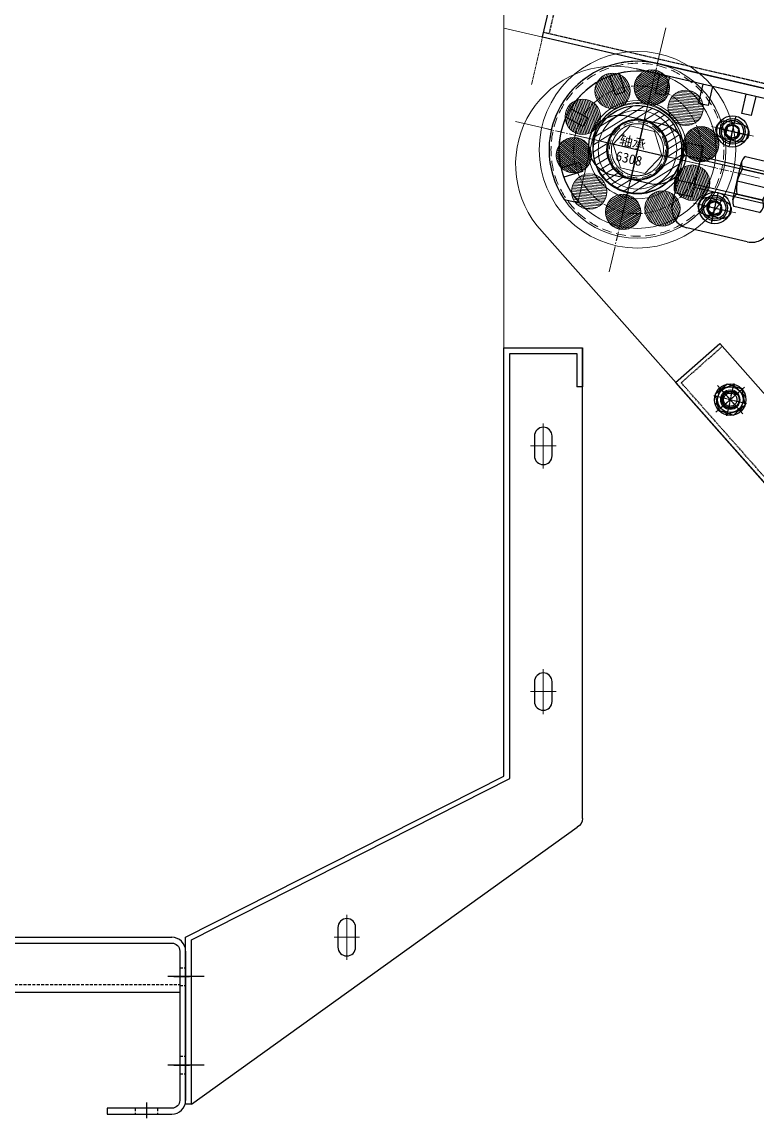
# Model space of a CAD drawing. Header units: millimetres. Extents: x 845401 to 948039, y 511594 to 550263.
# Drawn here: x 896663 to 897037, y 518169 to 518727 of the extents above; entities that cross this region are included whole.
import ezdxf

# ---------------------------------------------------------------- set-up
doc = ezdxf.new("R2010")
doc.units = ezdxf.units.MM
for name, pattern in [('ACAD_ISO02W100', [15, 12, -3]), ('CENTER', [0]), ('CENTER2', [28.575000000000003, 19.05, -3.175, 3.175, -3.175]), ('CENTERX2', [4, 2.5, -0.5, 0.5, -0.5]), ('DASHED', [0.75, 0.5, -0.25]), ('DASHED2', [0.375, 0.25, -0.125]), ('HIDDEN', [0.375, 0.25, -0.125])]:
    doc.linetypes.add(name, pattern=pattern)
for name, color, linetype in [('00', 7, 'Continuous'), ('1轮廓实线层', 7, 'Continuous'), ('21', 1, 'Continuous'), ('2细线层', 4, 'Continuous'), ('3中心线层', 1, 'CENTER'), ('CL', 7, 'Continuous'), ('虚线', 4, 'ACAD_ISO02W100')]:
    doc.layers.add(name, color=color, linetype=linetype)
for name, color, linetype, lineweight in [('A-剖-0.10mm.......SECT-L01', 255, 'Continuous', 18), ('中心线', 1, 'CENTER', 9), ('剖面线', 6, 'Continuous', 15), ('标注线', 3, 'Continuous', 15), ('粗实线', 7, 'Continuous', 30)]:
    doc.layers.add(name, color=color, linetype=linetype, lineweight=lineweight)

# ---------------------------------------------------------------- blocks, each defined once
blk = doc.blocks.new('A$C790801E5')
at = {"layer": '粗实线', "color": 0, "linetype": 'ByBlock'}
for p, q in [((64.0004600934335, 1259.000056897668), (64.0004600934335, 5.000056897632021)), ((92.00046009331709, 1255.000056897632), (92.00046009308426, 8.99998349474481)), ((2.000460093433503, 42.00005689763202), (2.000460093433503, 9.000016526661057)), ((5.000460093433503, 42.00005689763202), (2.000460093433503, 42.00005689763202)), ((85.0004600934335, 2.000056897632021), (9.000460093317088, 2.000056897632021))]:
    blk.add_line(p, q, dxfattribs=at)
blk.add_lwpolyline([(5.000460093433503, 1222.000056897625), (5.000460093200672, 1255.000056897741, -0.414213562406926), (9.000460093664515, 1259.000056897748), (85.0004600934335, 1259.000056897632, -0.4142135623730951), (89.0004600934335, 1255.000056897632), (89.0004600934335, 9.000056897632021, -0.4142135623730951), (85.0004600934335, 5.000056897632021), (9.000460093433503, 5.000056897632021, -0.4142135623728287), (5.000460093317088, 9.000056897632021), (5.000460093433503, 42.0000568976393)], format="xyb", dxfattribs=at)
for centre, radius, start, end in [((9.000460093317088, 9.000056897632021), 7.000000000003638, 180, 270), ((85.0004600934335, 9.000056897632021), 7, 270, 0)]:
    blk.add_arc(centre, radius, start, end, dxfattribs=at)
at = {"layer": '虚线', "color": 4, "linetype": 'DASHED', "ltscale": 3}
for p, q in [((68.02245011780178, 1259.000056897661), (68.02245011780178, 5.000056897632021)), ((5.000460093406218, 27.75005679993046), (2.000460093433503, 27.75005679984315)), ((5.000460093360743, 16.25005679995957), (2.000460093433503, 16.25005679995957)), ((22.5004600934335, 5.000056897632021), (22.5004600934335, 2.000056897632021)), ((31.5004600934335, 5.000056897632021), (31.5004600934335, 2.000056897632021)), ((67.5004600934335, 5.000056897632021), (67.5004600934335, 2.000056897632021)), ((76.5004600934335, 5.000056897632021), (76.5004600934335, 2.000056897632021))]:
    blk.add_line(p, q, dxfattribs=at)
at = {"layer": '虚线', "color": 1, "linetype": 'CENTER', "ltscale": 3}
for p, q in [((8.000460093433503, 22.00005679995957), (0.0004600934335030615, 22.00005679984315)), ((27.0004600934335, 8.000056897632021), (27.0004600934335, 5.68976320209913e-05)), ((72.0004600934335, 8.000056897632021), (72.0004600934335, 5.68976320209913e-05))]:
    blk.add_line(p, q, dxfattribs=at)
blk = doc.blocks.new('A$C726C712A')
at = {"layer": '中心线', "ltscale": 3}
for p, q in [((11.4999613588443, 4.15480462834e-05, 1.3706792999e-06), (11.4999613588443, 13.00004154804628, 1.3706792999e-06)), ((-3.86411556974e-05, 6.500041548162698, 1.3706792999e-06), (22.99996135872789, 6.500041547929867, 1.3706792999e-06))]:
    blk.add_line(p, q, dxfattribs=at)
at = {"layer": '粗实线', "elevation": 1.3706792999e-06}
blk.add_lwpolyline([(6.499961358844303, 11.00004154804628), (16.49996135872789, 11.0000415481627, -0.4142135623763424), (20.99996135872789, 6.500041548162698), (20.99996135872789, 6.500041548162698, -0.4142135623806722), (16.49996135872789, 2.000041548046283), (6.499961358844303, 2.000041548162698, -0.4142135623698477), (1.999961358844302, 6.500041548162698), (1.999961358844302, 6.500041548046283, -0.4142135623730951)], format="xyb", close=True, dxfattribs=at)
blk = doc.blocks.new('A$C66050DBC')
at = {"color": 1, "linetype": 'CENTER', "ltscale": 5}
for p, q in [((192.5190843113378, 64.99995742593455), (211.0190843113378, 64.99995742593455)), ((192.5190843113378, 19.99995742593455), (211.0190843113378, 19.99995742593455))]:
    blk.add_line(p, q, dxfattribs=at)
at = {"layer": '粗实线', "color": 0, "linetype": 'ByBlock'}
for p, q in [((-1.884320226963609e-05, 145.4877210224004), (-1.884320226963609e-05, 384.999957426051)), ((-1.884320226963609e-05, 384.999957426051), (-1.884320226963609e-05, 364.9999574259346)), ((39.99998115679773, 384.999957426051), (-1.884320226963609e-05, 384.999957426051)), ((39.99998115679773, 166.9999574259346), (39.99998115679773, 384.999957426051)), ((36.99998115679773, 381.9999574259346), (2.99998115679773, 381.9999574259346)), ((2.99998115679773, 381.9999574259346), (2.99998115679773, 364.9999574259346)), ((36.99998115679773, 165.7573167406445), (36.99998115679773, 381.9999574259346)), ((-1.884320226963609e-05, 364.9999574259346), (2.99998115679773, 364.9999574259346)), ((198.9999811567977, 83.75731674076087), (36.99998115679773, 165.7573167406445)), ((201.9999811567977, 84.99995742593455), (39.99998115679773, 166.9999574259346)), ((198.9999811566813, -4.257394903106615e-05), (2.74191035052354, 141.0266543075631)), ((198.9999811566813, -4.257394903106615e-05), (198.9999811567977, 83.75731674076087)), ((201.9999811567977, -4.257394903106615e-05), (201.9999811567977, 84.99995742593455)), ((198.9999811566813, -4.257394903106615e-05), (201.9999811567977, -4.257394903106615e-05))]:
    blk.add_line(p, q, dxfattribs=at)
blk.add_arc((4.99998115679773, 145.4877210224004), 5, 180, 243.1527058862539, dxfattribs=at)
at = {"layer": '标注线', "color": 0, "linetype": 'ByBlock', "rotation": 90}
for p in [(26.50002270496043, 323.4999960672067, -1.3706792999e-06), (26.50002270496043, 198.4999960673231, -1.3706792999e-06), (126.5000227051933, 73.4999960674395, -1.3706792999e-06)]:
    blk.add_blockref('A$C726C712A', p, dxfattribs=at)
blk = doc.blocks.new('A$C65337A67')
at = {"color": 0, "linetype": 'ByBlock', "lineweight": -2, "xscale": -1}
blk.add_blockref('A$C66050DBC', (1664.000109451572, 7.000143802986713), dxfattribs=at)
at = {"color": 0, "linetype": 'ByBlock', "lineweight": -2, "rotation": 90}
blk.add_blockref('A$C790801E5', (1464.000111789519, -0.0003588645122363232), dxfattribs=at)
blk = doc.blocks.new('G$C93B904BA')
at = {"color": 1, "linetype": 'CENTER', "lineweight": -2, "ltscale": 3}
for p, q in [((0, 7), (0, -7)), ((-7, 0), (7, 0))]:
    blk.add_line(p, q, dxfattribs=at)
at = {"color": 0, "linetype": 'ByBlock', "lineweight": -2}
blk.add_circle((0, 0), 5, dxfattribs=at)
blk = doc.blocks.new('A$C58936E23')
at = {"color": 0, "linetype": 'ByBlock', "lineweight": -2}
blk.add_arc((49.99645268531458, 294.9999446891015), 50, 90.00587709785506, 231.4090217247742, dxfattribs=at)
at = {"layer": '中心线', "color": 1, "linetype": 'CENTER2', "ltscale": 8}
for p, q in [((104.9964526857439, 317.9999446891816), (104.996452685722, 331.9999446891816)), ((59.99645268532913, 286.4999446891161), (59.9964526852782, 323.4999446891161)), ((93.99645268573659, 324.999944689167), (115.9964526857366, 324.9999446891961)), ((31.99645268530003, 304.9999446890579), (87.99645268530003, 304.9999446891597)), ((104.9961970553341, 277.9999461150364), (104.9961970553122, 291.9999461150364)), ((93.99619705532677, 284.9999461150219), (115.9961970553268, 284.999946115051))]:
    blk.add_line(p, q, dxfattribs=at)
at = {"layer": '粗实线'}
for p, q in [((899.9964526852418, 344.9999446903239), (49.99654712779738, 344.9999446891015)), ((349.9964526865442, 19.99994469062949), (18.80862610037002, 255.91900978591))]:
    blk.add_line(p, q, dxfattribs=at)
for points in [[(108.9964526857439, 320.4999446891889), (100.9964526857439, 320.4999446891743, -0.4142135623730951), (96.49645268573659, 324.9999446891525, -0.4142135623730951), (100.9964526857293, 329.4999446891743), (108.9964526857293, 329.4999446891889, -0.4142135623730951), (113.4964526857366, 324.9999446891961, -0.4142135623730951)], [(50.4964526852782, 320.4999446891015), (69.49645268539462, 320.4999446891306, -0.414213562364296), (84.99645268518361, 304.9999446893853, -0.4142135623774948), (69.49645268520544, 289.4999446891306), (50.49645268532186, 289.4999446891015, -0.4142135623730951), (34.99645268530003, 304.9999446890797, -0.4142135623730951)], [(108.9964526858021, 280.4999461151601), (100.9964526858021, 280.4999461151456, -0.4142135623730951), (96.4964526857948, 284.9999461151237, -0.4142135623730951), (100.9964526857875, 289.4999461151456), (108.9964526857875, 289.4999461151601, -0.4142135623730951), (113.4964526857948, 284.9999461151674, -0.4142135623730951)]]:
    blk.add_lwpolyline(points, format="xyb", close=True, dxfattribs=at)
at = {"color": 0, "linetype": 'ByBlock', "lineweight": -2, "extrusion": (0, 0, -1), "xscale": -1, "zscale": -1}
blk.add_blockref('G$C93B904BA', (-134.7168855584896, 191.7692899668982), dxfattribs=at)
blk = doc.blocks.new('*U1631')
for p, q in [((-14.70749999999998, 13.08500000000001), (-1.192500000000109, 13.08500000000001)), ((-15.90000000000009, -9.8137501900446), (-15.90000000000009, 9.813749809955423)), ((-14.70749999999998, 6.542499999999988), (-1.192500000000109, 6.542499999999988)), ((0, 9.813749809955423), (0, -9.8137501900446)), ((-14.70749999999998, -6.542500000000018), (-1.192500000000109, -6.542500000000018)), ((-1.192500000000109, -13.08499999999998), (-14.70749999999998, -13.08499999999998))]:
    blk.add_line(p, q)
for centre, radius, start, end in [((-10.81692544549287, 9.813749999999997), 5.083074554507337, 139.9424033436065, 220.0575966552684), ((-5.08307455450722, 9.813749999999997), 5.083074554507337, 319.9424033430427, 40.05759665582844), ((2.643548218029536, 0), 18.54354821802935, 159.3402182897546, 200.6597817091217), ((-18.54354821802917, 0), 18.54354821802935, 339.3402182891996, 20.65978170967666), ((-10.81692544549287, -9.813750000000027), 5.083074554507337, 139.9424033436065, 220.0575966552684), ((-5.08307455450722, -9.813750000000027), 5.083074554507337, 319.9424033430427, 40.05759665582844)]:
    blk.add_arc(centre, radius, start, end)
at = {"layer": '3中心线层'}
blk.add_line((-15.90000000000009, 0), (0, 0), dxfattribs=at)
blk = doc.blocks.new('*U1633')
at = {"layer": '1轮廓实线层'}
for p, q in [((0, 13.08499999999998), (-8.5, 13.08499999999998)), ((0, -13.08500000000001), (0, 13.08499999999998)), ((-10, 9.813749999999997), (-10, 0)), ((0, 6.542500000000018), (-8.5, 6.542500000000018)), ((0, 8), (75, 8)), ((0, -8), (0, 8)), ((75, -8), (75, 8)), ((-10, 0), (-10, -9.813749999999997)), ((0, -6.542500000000018), (-8.5, -6.542500000000018)), ((0, -8), (75, -8)), ((0, -13.08500000000001), (-8.5, -13.08500000000001))]:
    blk.add_line(p, q, dxfattribs=at)
for centre, radius, start, end in [((-5.682974479166659, 9.813749999999997), 4.317025520833319, 130.7332713026446, 229.2667286962518), ((5.01810208333336, 0), 15.01810208333336, 154.1739155616727, 205.8260844371999), ((-5.682974479166659, -9.813749999999997), 4.317025520833325, 130.7332713026446, 229.2667286962518)]:
    blk.add_arc(centre, radius, start, end, dxfattribs=at)
at = {"layer": '2细线层'}
for p, q in [((0, 6.399999999999977), (75, 6.399999999999977)), ((0, -6.400000000000005), (75, -6.400000000000005))]:
    blk.add_line(p, q, dxfattribs=at)
blk = doc.blocks.new('6308zza')
h = blk.add_hatch()
h.set_pattern_fill('ANSI31', color=2, scale=0.25, style=0)
h.set_pattern_definition([(45, (-1872.50482304563, -2641.387181839289), (-0.5612660075668221, 0.5612660075668221), [])])
h.paths.add_polyline_path([(9, 32.5, 1), (-9, 32.5, 1)])
h = blk.add_hatch()
h.set_pattern_fill('ANSI31', color=2, scale=0.25, angle=36, style=0)
h.set_pattern_definition([(80.99999999999999, (37.68020718654225, -3237.557838664884), (-0.7839776203473905, 0.1241698566256834), [])])
h.paths.add_polyline_path([(-28.10302069950558, 26.29305231718536, 1), (-10.10302069950558, 26.29305231718536, 1)])
h = blk.add_hatch()
h.set_pattern_fill('ANSI31', color=2, scale=0.25, angle=-36.00000000000007, style=0)
h.set_pattern_definition([(8.999999999999932, (-3067.456654972481, -1036.296398999382), (-0.1241698566256823, 0.7839776203473907), [])])
h.paths.add_polyline_path([(10.10302069950558, 26.29305231718581, 1), (28.10302069950558, 26.29305231718581, 1)])
h = blk.add_hatch()
h.set_pattern_fill('ANSI31', color=2, scale=0.25, angle=71.99999999999999, style=0)
h.set_pattern_definition([(116.9999999999999, (1933.472678976594, -2597.091441664141), (-0.7072364285745171, -0.360354959168265), [])])
h.paths.add_polyline_path([(-39.90933677959219, 10.04305231718535, 1), (-21.9093367795922, 10.04305231718535, 1)])
h = blk.add_hatch()
h.set_pattern_fill('ANSI31', color=2, scale=0.25, angle=-72.00000000000007, style=0)
h.set_pattern_definition([(333, (-3090.7443037169, 964.6243858391637), (0.360354959168266, 0.7072364285745164), [])])
h.paths.add_polyline_path([(39.9093367795931, 10.04305231718444, 1), (21.90933677959311, 10.04305231718444, 1)])
h = blk.add_hatch()
h.set_pattern_fill('ANSI31', color=2, scale=0.25, angle=108, style=0)
h.set_pattern_definition([(153, (3090.744303716901, -964.6243858391632), (-0.3603549591682657, -0.7072364285745169), [])])
h.paths.add_polyline_path([(-39.9093367795931, -10.04305231718717, 1), (-21.90933677959311, -10.04305231718717, 1)])
h = blk.add_hatch()
h.set_pattern_fill('ANSI31', color=2, scale=0.25, angle=-108, style=0)
h.set_pattern_definition([(296.9999999999999, (-1933.472678976591, 2597.091441664142), (0.7072364285745173, 0.3603549591682644), [])])
h.paths.add_polyline_path([(39.90933677959265, -10.04305231718581, 1), (21.90933677959264, -10.04305231718581, 1)])
h = blk.add_hatch()
h.set_pattern_fill('ANSI31', color=2, scale=0.25, angle=143.9999999999999, style=0)
h.set_pattern_definition([(188.9999999999999, (3067.45665497248, 1036.296398999383), (0.1241698566256828, -0.7839776203473906), [])])
h.paths.add_polyline_path([(-10.10302069950558, -26.29305231718627, 1), (-28.10302069950558, -26.29305231718627, 1)])
h = blk.add_hatch()
h.set_pattern_fill('ANSI31', color=2, scale=0.25, angle=-144, style=0)
h.set_pattern_definition([(260.9999999999999, (-37.68020718654043, 3237.557838664884), (0.7839776203473905, -0.1241698566256837), [])])
h.paths.add_polyline_path([(28.10302069950513, -26.29305231718627, 1), (10.10302069950512, -26.29305231718627, 1)])
h = blk.add_hatch()
h.set_pattern_fill('ANSI31', color=2, scale=0.25, angle=180, style=0)
h.set_pattern_definition([(225, (1872.504823045632, 2641.387181839288), (0.5612660075668217, -0.5612660075668225), [])])
h.paths.add_polyline_path([(9.000000000000453, -32.50000000000046, 1), (-8.999999999999545, -32.50000000000046, 1)])
at = {"color": 1, "linetype": 'CENTER2', "ltscale": 0.25}
for p, q in [((0, 50), (0, -50)), ((-50, 0), (50, 0))]:
    blk.add_line(p, q, dxfattribs=at)
at = {"color": 2}
for centre, radius in [((0, 0), 45), ((0, 0), 40), ((0, 32.5), 9), ((-19.10302069950558, 26.29305231718536), 9), ((19.10302069950558, 26.29305231718581), 9), ((0, 0), 25), ((-30.9093367795922, 10.04305231718535), 9), ((0, 0), 20), ((30.90933677959311, 10.04305231718444), 9), ((-30.90933677959311, -10.04305231718717), 9), ((30.90933677959265, -10.04305231718581), 9), ((-19.10302069950558, -26.29305231718627), 9), ((19.10302069950512, -26.29305231718627), 9), ((4.547e-13, -32.50000000000046), 9)]:
    blk.add_circle(centre, radius, dxfattribs=at)
at = {"color": 1, "linetype": 'CENTER2', "ltscale": 0.25}
blk.add_circle((0, 0), 32.5, dxfattribs=at)
at = {"color": 3, "insert": (-10.02002375226584, 5.532529507072465), "char_height": 5, "width": 23.10382851527174, "attachment_point": 1}
blk.add_mtext('{\\fSimSun|b0|i0|c134|p54;轴承}6308', dxfattribs=at)
blk = doc.blocks.new('ztt2015-05-20e')
at = {"layer": '剖面线'}
h = blk.add_hatch(dxfattribs=at)
h.set_pattern_fill('ANSI31', color=256, scale=25, style=0)
h.set_pattern_definition([(45, (-811205.8483700763, 604385.6304865793), (-2.209708691207958, 2.209708691207959), [])])
h.paths.add_polyline_path([(-7, 15.5), (-7, 22.5, 0.4142135623730951), (-29.5, 0), (-22.5, 0, -0.4142135623730951)])
h.paths.add_polyline_path([(-7, 22.5), (-7, 15.5, -0.4142135623730951), (8.5, 0), (15.5, 0, 0.4142135623730951)])
h.paths.add_polyline_path([(15.5, 0), (8.5, 0, -0.4142135623730951), (-7, -15.5), (-7, -22.5, 0.4142135623730951)])
h.paths.add_polyline_path([(-22.5, 0), (-29.5, 0, 0.4142135623730951), (-7, -22.5), (-7, -15.5, -0.4142135623730951)])
at = {"layer": '中心线'}
for p, q in [((-7, 28), (-7, -28)), ((-35, 0), (21, 0))]:
    blk.add_line(p, q, dxfattribs=at)
at = {"layer": '粗实线', "color": 0}
for radius in [22.5, 15.5]:
    blk.add_circle((-7, 0), radius, dxfattribs=at)
blk = doc.blocks.new('A$C20566805')
at = {"color": 1, "linetype": 'CENTERX2'}
for p, q in [((25.99999308877805, 3.8363286876e-06), (25.99999308877805, 52.00000383632868)), ((-6.911221944999999e-06, 26.00000383632869), (51.99999308877807, 26.00000383632869))]:
    blk.add_line(p, q, dxfattribs=at)
at = {"color": 0}
blk.add_lwpolyline([(19.64914012769218, 37.00000383632869), (13.2982871666063, 26.00000383632869), (19.64914012769218, 15.00000383632869), (32.35084604986393, 15.00000383632869), (38.70169901094985, 26.00000383632869), (32.35084604986397, 37.00000383632869)], close=True, dxfattribs=at)
for radius in [22.5, 15]:
    blk.add_circle((25.99999308877805, 26.00000383632869), radius, dxfattribs=at)
at = {"color": 4, "linetype": 'DASHED2'}
blk.add_circle((25.99999308877805, 26.00000383632869), 13.25, dxfattribs=at)
blk = doc.blocks.new('gzsf1234-0o9u')
at = {"color": 1, "linetype": 'CENTER2'}
for p, q in [((11.89452534739394, 46.73237138078548), (11.89452534739394, -80.77555432915688)), ((11.89452534739394, 0.4784085258143023), (11.89452534739394, -34.5215914741857)), ((-51.85943750757724, -17.0215914741857), (75.64848820236512, -17.0215914741857)), ((-8.605474652606063, -17.0215914741857), (32.39452534739394, -17.0215914741857))]:
    blk.add_line(p, q, dxfattribs=at)
for radius in [50, 20]:
    blk.add_circle((11.89452534739394, -17.0215914741857), radius)
at = {"color": 4, "linetype": 'HIDDEN', "ltscale": 20}
for radius in [44, 22.5, 15, 14.25]:
    blk.add_circle((11.89452534739394, -17.0215914741857), radius, dxfattribs=at)
blk.add_blockref('6308zza', (11.89452534762677, -17.0215914741857))
at = {"color": 0}
for name, p in [('ztt2015-05-20e', (18.89452534762677, -17.02159147441853)), ('A$C20566805', (-14.10546774137765, -43.02159531076904))]:
    blk.add_blockref(name, p, dxfattribs=at)
blk = doc.blocks.new('M8LMDS')
at = {"layer": '中心线', "ltscale": 2.5}
for p, q in [((0, 9.694650743971577), (0, -9.694650743971577)), ((-9.694650743971577, 0), (9.694650743971577, 0))]:
    blk.add_line(p, q, dxfattribs=at)
at = {"layer": '虚线', "color": 2}
blk.add_lwpolyline([(-4.041451884317212, 7), (-8.082903768634424, 0), (-4.041451884317212, -7), (4.041451884317212, -7), (8.082903768634424, 0), (4.041451884317212, 7)], close=True, dxfattribs=at)
at = {"layer": '虚线', "color": 2, "ltscale": 10}
blk.add_circle((0, 0), 3.399999999999999, dxfattribs=at)
blk.add_arc((0, 0), 4, 0, 270, dxfattribs=at)
blk = doc.blocks.new('G$C99142C59')
at = {"layer": '中心线', "color": 1, "linetype": 'CENTER2', "ltscale": 5}
for p, q in [((0, -8), (0, 8)), ((-8, 0), (8, 0))]:
    blk.add_line(p, q, dxfattribs=at)
at = {"layer": '粗实线'}
blk.add_circle((0, 0), 4.5, dxfattribs=at)
blk.add_blockref('M8LMDS', (0, 0))
blk = doc.blocks.new('G$CC7797B18')
at = {"color": 0, "linetype": 'ByBlock', "lineweight": -2, "xscale": -1, "rotation": 270}
blk.add_blockref('G$C99142C59', (0, 0), dxfattribs=at)
blk = doc.blocks.new('A$C38D108FB')
at = {"layer": '粗实线'}
blk.add_lwpolyline([(0.000126854152767919, 325.0000354544754), (30.00012685415277, 325.0000354544754), (30.00012685413822, 25.0000354553049), (0.0001268541382160038, 25.0000354553049)], close=True, dxfattribs=at)
at = {"layer": '虚线', "linetype": 'DASHED'}
blk.add_lwpolyline([(0.0001268541309400462, 323.0000354544754), (28.00012685413094, 323.0000354544754), (28.00012685413822, 27.0000354553049), (0.0001268541382160038, 27.0000354553049)], dxfattribs=at)
at = {"color": 0, "linetype": 'ByBlock', "lineweight": -2, "rotation": 90}
blk.add_blockref('G$CC7797B18', (15.00012685413094, 300.0000354569565), dxfattribs=at)
at = {"color": 0, "linetype": 'ByBlock', "lineweight": -2, "xscale": -1, "rotation": 90}
blk.add_blockref('G$CC7797B18', (15.00012685413822, 50.00003545541404), dxfattribs=at)
blk = doc.blocks.new('护套')
for p, q in [((-23.49974437605124, 0), (-23.49974437605124, -33)), ((23.50025562394876, 0), (23.50025562394876, -23))]:
    blk.add_line(p, q)
blk.add_arc((0.0002556239487603307, 0), 23.5, 0, 180)
at = {"layer": '00', "ltscale": 0.08}
for centre in [(45, 19.99999999860302), (44.99974436953198, -19.99999857420335)]:
    blk.add_circle(centre, 3.5, dxfattribs=at)
at = {"layer": '00', "color": 4, "ltscale": 0.08}
for centre in [(45, 19.99999999860302), (44.99974436953198, -19.99999857420335)]:
    blk.add_arc(centre, 4, 90, 0, dxfattribs=at)
at = {"layer": '1轮廓实线层'}
for p, q in [((69, 45), (0, 45)), ((75, -23), (75, 39)), ((65, -33), (33.50025562394876, -33))]:
    blk.add_line(p, q, dxfattribs=at)
blk.add_lwpolyline([(75, 15), (70, 15), (70, 39, 0.4142135623730951), (69, 40), (0, 40, 0.726680214088745), (-23.49974437605124, -32.36915220180526, 0.726680214088745)], format="xyb", dxfattribs=at)
for centre, radius, start, end in [((0, 0), 45, 90, 227.1665719357755), ((69, 39), 6, 0, 90), ((33.50025562394876, -23), 10, 180, 270), ((65, -23), 10, 270, 0)]:
    blk.add_arc(centre, radius, start, end, dxfattribs=at)
at = {"layer": '3中心线层'}
for p, q in [((45, 13.99679818964796), (45, 26.00320180755807)), ((0, 16.73999999999069), (0, -16.73999999999069)), ((38.36956029955763, 19.99999999860302), (51.63043970044237, 19.99999999860302)), ((-16.73999999999069, 0), (16.73999999999069, 0)), ((44.99974436953198, -26.0032003831584), (44.99974436953198, -13.99679676524829)), ((38.36930466908962, -19.99999857420335), (51.63018406997435, -19.99999857420335))]:
    blk.add_line(p, q, dxfattribs=at)
at = {"layer": 'CL', "ltscale": 0.08}
blk.add_line((-30.59411708149128, -33.00000000005821), (-23.49974437605124, -33), dxfattribs=at)
for points in [[(7.5, 40.00000240461668), (7.5, 30.00000240461668), (2.5, 30.00000240461668), (2.5, 40)], [(30, 40.00000240461668), (30, 30.00000240461668), (25, 30.00000240461668), (25, 40)], [(52.5, 40.00000240461668), (52.5, 30.00000240461668), (47.5, 30.00000240461668), (47.5, 40)], [(-17.79583576892037, 35.82329171488527), (-12.83493649051525, 27.23076211346779), (-17.16506350948475, 24.73076211346779), (-22.12596278788988, 33.32329171488527)], [(-37.91444864496589, 12.74733634706354), (-28.33072717569303, 10.17938591889106), (-29.6248224012088, 5.349756787414663), (-39.20854387048166, 7.917707215528935)], [(-35.82329171476886, -17.79583576886216), (-27.23076211335137, -12.83493649045704), (-24.73076211335137, -17.16506350936834), (-33.32329171476886, -22.12596278777346)]]:
    blk.add_lwpolyline(points, dxfattribs=at)
blk = doc.blocks.new('OHM08')
at = {"layer": '21', "linetype": 'Continuous'}
for p, q in [((0, 2), (0, 7.5)), ((-2, 0), (-7.5, 0)), ((-1, 0), (1, 0)), ((0, -1), (0, 1)), ((2, 0), (7.5, 0)), ((0, -2), (0, -7.5))]:
    blk.add_line(p, q, dxfattribs=at)
blk.add_lwpolyline([(3, 1.732050807568868), (0, 3.464101615137764), (-3, 1.732050807568868), (-3, -1.732050807568868), (0, -3.464101615137764), (3, -1.732050807568868)], close=True, dxfattribs=at)
for radius in [6.5, 5.63397459621558]:
    blk.add_circle((0, 0), radius, dxfattribs=at)
blk = doc.blocks.new('A$C31E67C0F')
at = {"layer": '21', "linetype": 'Continuous'}
blk.add_circle((7.999999953452161, 8.000000112413147), 7.999999999999986, dxfattribs=at)
at = {"linetype": 'Continuous'}
blk.add_blockref('OHM08', (7.999999953452161, 8.000000112413147), dxfattribs=at)
blk = doc.blocks.new('OBM08')
at = {"layer": '21', "linetype": 'Continuous'}
for p, q in [((0, 2), (0, 8.505553499465123)), ((-2, 0), (-8.505553499465123, 0)), ((-1, 0), (1, 0)), ((0, -1), (0, 1)), ((2, 0), (8.505553499465119, 0)), ((0, -2), (0, -8.505553499465123))]:
    blk.add_line(p, q, dxfattribs=at)
blk.add_lwpolyline([(6.499999999999996, 3.752776749732561), (0, 7.505553499465123), (-6.5, 3.752776749732561), (-6.5, -3.752776749732561), (-7.105427357601002e-15, -7.505553499465123), (6.499999999999996, -3.752776749732561)], close=True, dxfattribs=at)
blk.add_circle((0, 0), 6.5, dxfattribs=at)
blk = doc.blocks.new('A$C3BFB7E3F')
at = {"layer": '21', "linetype": 'Continuous'}
blk.add_circle((8.505553243518335, 8.505553579595485), 8, dxfattribs=at)
at = {"linetype": 'Continuous'}
blk.add_blockref('OBM08', (8.505553243518335, 8.505553579595485), dxfattribs=at)
blk = doc.blocks.new('G$C50D05676')
at = {"color": 4, "linetype": 'DASHED', "lineweight": -2}
for points in [[(840, 336.5850870951544), (899.9999999990687, 336.5850870951544), (900, 311.5850870951544)], [(840, 336.5850870951544), (899.9999999990687, 336.5850870951544), (900, 311.5850870951544)], [(840, 336.5850870951544), (900.0000787014142, 336.5848982103635), (900, 311.5850870951544)]]:
    blk.add_lwpolyline(points, dxfattribs=at)
at = {"color": 0, "linetype": 'ByBlock', "lineweight": -2}
blk.add_circle((840.0000000009313, 291.5850870949216), 49.99999999976077, dxfattribs=at)
at = {"color": 0}
blk.add_circle((840, 292.5935769786593), 23, dxfattribs=at)
at = {"xscale": -1}
for name, p in [('gzsf1234-0o9u', (851.8945253482088, 308.6066785694566)), ('护套', (839.9999999990687, 291.5850870991126))]:
    blk.add_blockref(name, p, dxfattribs=at)
at = {"linetype": 'CENTER', "lineweight": -2, "xscale": -1}
blk.add_blockref('A$C58936E23', (899.9964526854455, -13.41485759243369), dxfattribs=at)
at = {"color": 0, "linetype": 'ByBlock', "lineweight": -2, "xscale": -1, "rotation": 125.4638748238962}
blk.add_blockref('A$C38D108FB', (797.3007539184764, 219.5812555314042), dxfattribs=at)
at = {"layer": '1轮廓实线层', "xscale": -1}
for name, p in [('*U1633', (807.561901697889, 287.5823409075383)), ('*U1631', (771.0011730259284, 287.5823410975281))]:
    blk.add_blockref(name, p, dxfattribs=at)
at = {"layer": '21', "linetype": 'Continuous', "xscale": -1}
for name, p in [('A$C31E67C0F', (802.9999999525025, 303.5850869843271)), ('A$C31E67C0F', (803.0002555828542, 263.5850884101819)), ('A$C3BFB7E3F', (773.7851203698665, 169.8488787948154))]:
    blk.add_blockref(name, p, dxfattribs=at)
blk = doc.blocks.new('A$Cea0d7c37')
at = {"extrusion": (-1.665334535588787e-16, 8.539653359450806e-14, -1), "zscale": -1, "rotation": 359.9999999995272}
blk.add_blockref('G$C50D05676', (-760.0000000025611, -206.5139224968443), dxfattribs=at)
blk = doc.blocks.new('A$Cec42e035')
at = {"layer": '粗实线'}
for p, q in [((6.438071711920202, 85.00000001816079, 1.992842953768559e-06), (6.438071711920202, 385.0010194759816, 1.992842953768559e-06)), ((6.438071720302105, 85.00000007776543, 1.992841134779155e-06), (916.4378786972957, 84.99999998649582, 1.992842953768559e-06))]:
    blk.add_line(p, q, dxfattribs=at)
at = {"layer": '粗实线', "elevation": 1.992841134779155e-06}
blk.add_lwpolyline([(2036.438071717042, 85.00000007799827), (1968.733587319963, 377.2600257337326), (6.438071712153032, 385.0010194781935)], dxfattribs=at)
at = {"layer": '虚线', "color": 4, "linetype": 'DASHED'}
for p, q in [((9.438071711920202, 88.00000007764902, 1.992842953768559e-06), (9.43807171098888, 365.0003756764345, 1.992841134779155e-06)), ((6.438071711920202, 87.50000007776543, 1.992842953768559e-06), (918.9378787048627, 87.50000006472692, 1.992842953768559e-06))]:
    blk.add_line(p, q, dxfattribs=at)

msp = doc.modelspace()

# ---------------------------------------------------------------- linework, layer by layer
at = {"layer": 'A-剖-0.10mm.......SECT-L01'}
for p, q in [((896908.2467637446, 518560.9258434088), (896908.2467637446, 519027.8102016761)), ((898905.3467828182, 518260.9164497017, 25.37562164791456), (896908.2467637446, 518723.5621901297))]:
    msp.add_line(p, q, dxfattribs=at)

# ---------------------------------------------------------------- block references
at = {"color": 0, "linetype": 'ByBlock', "lineweight": -2}
msp.add_blockref('A$C65337A67', (895284.2466354498, 518168.9257421797), dxfattribs=at)
at = {"layer": '00', "extrusion": (-0.0123774026173644, 0.001414984244539114, 0.9999223958508158), "rotation": 346.9570239291501}
msp.add_blockref('A$Cec42e035', (896833.719541551, 518652.8495321989, -10367.40881360032), dxfattribs=at)
at = {"layer": 'A-剖-0.10mm.......SECT-L01', "extrusion": (-0.01237740261736803, 0.001414984244517608, 0.9999223958508157), "rotation": 346.9570239284661}
msp.add_blockref('A$Cea0d7c37', (896966.2077349378, 518575.8927858694, -10367.4088116219), dxfattribs=at)

doc.saveas('drawing.dxf')
